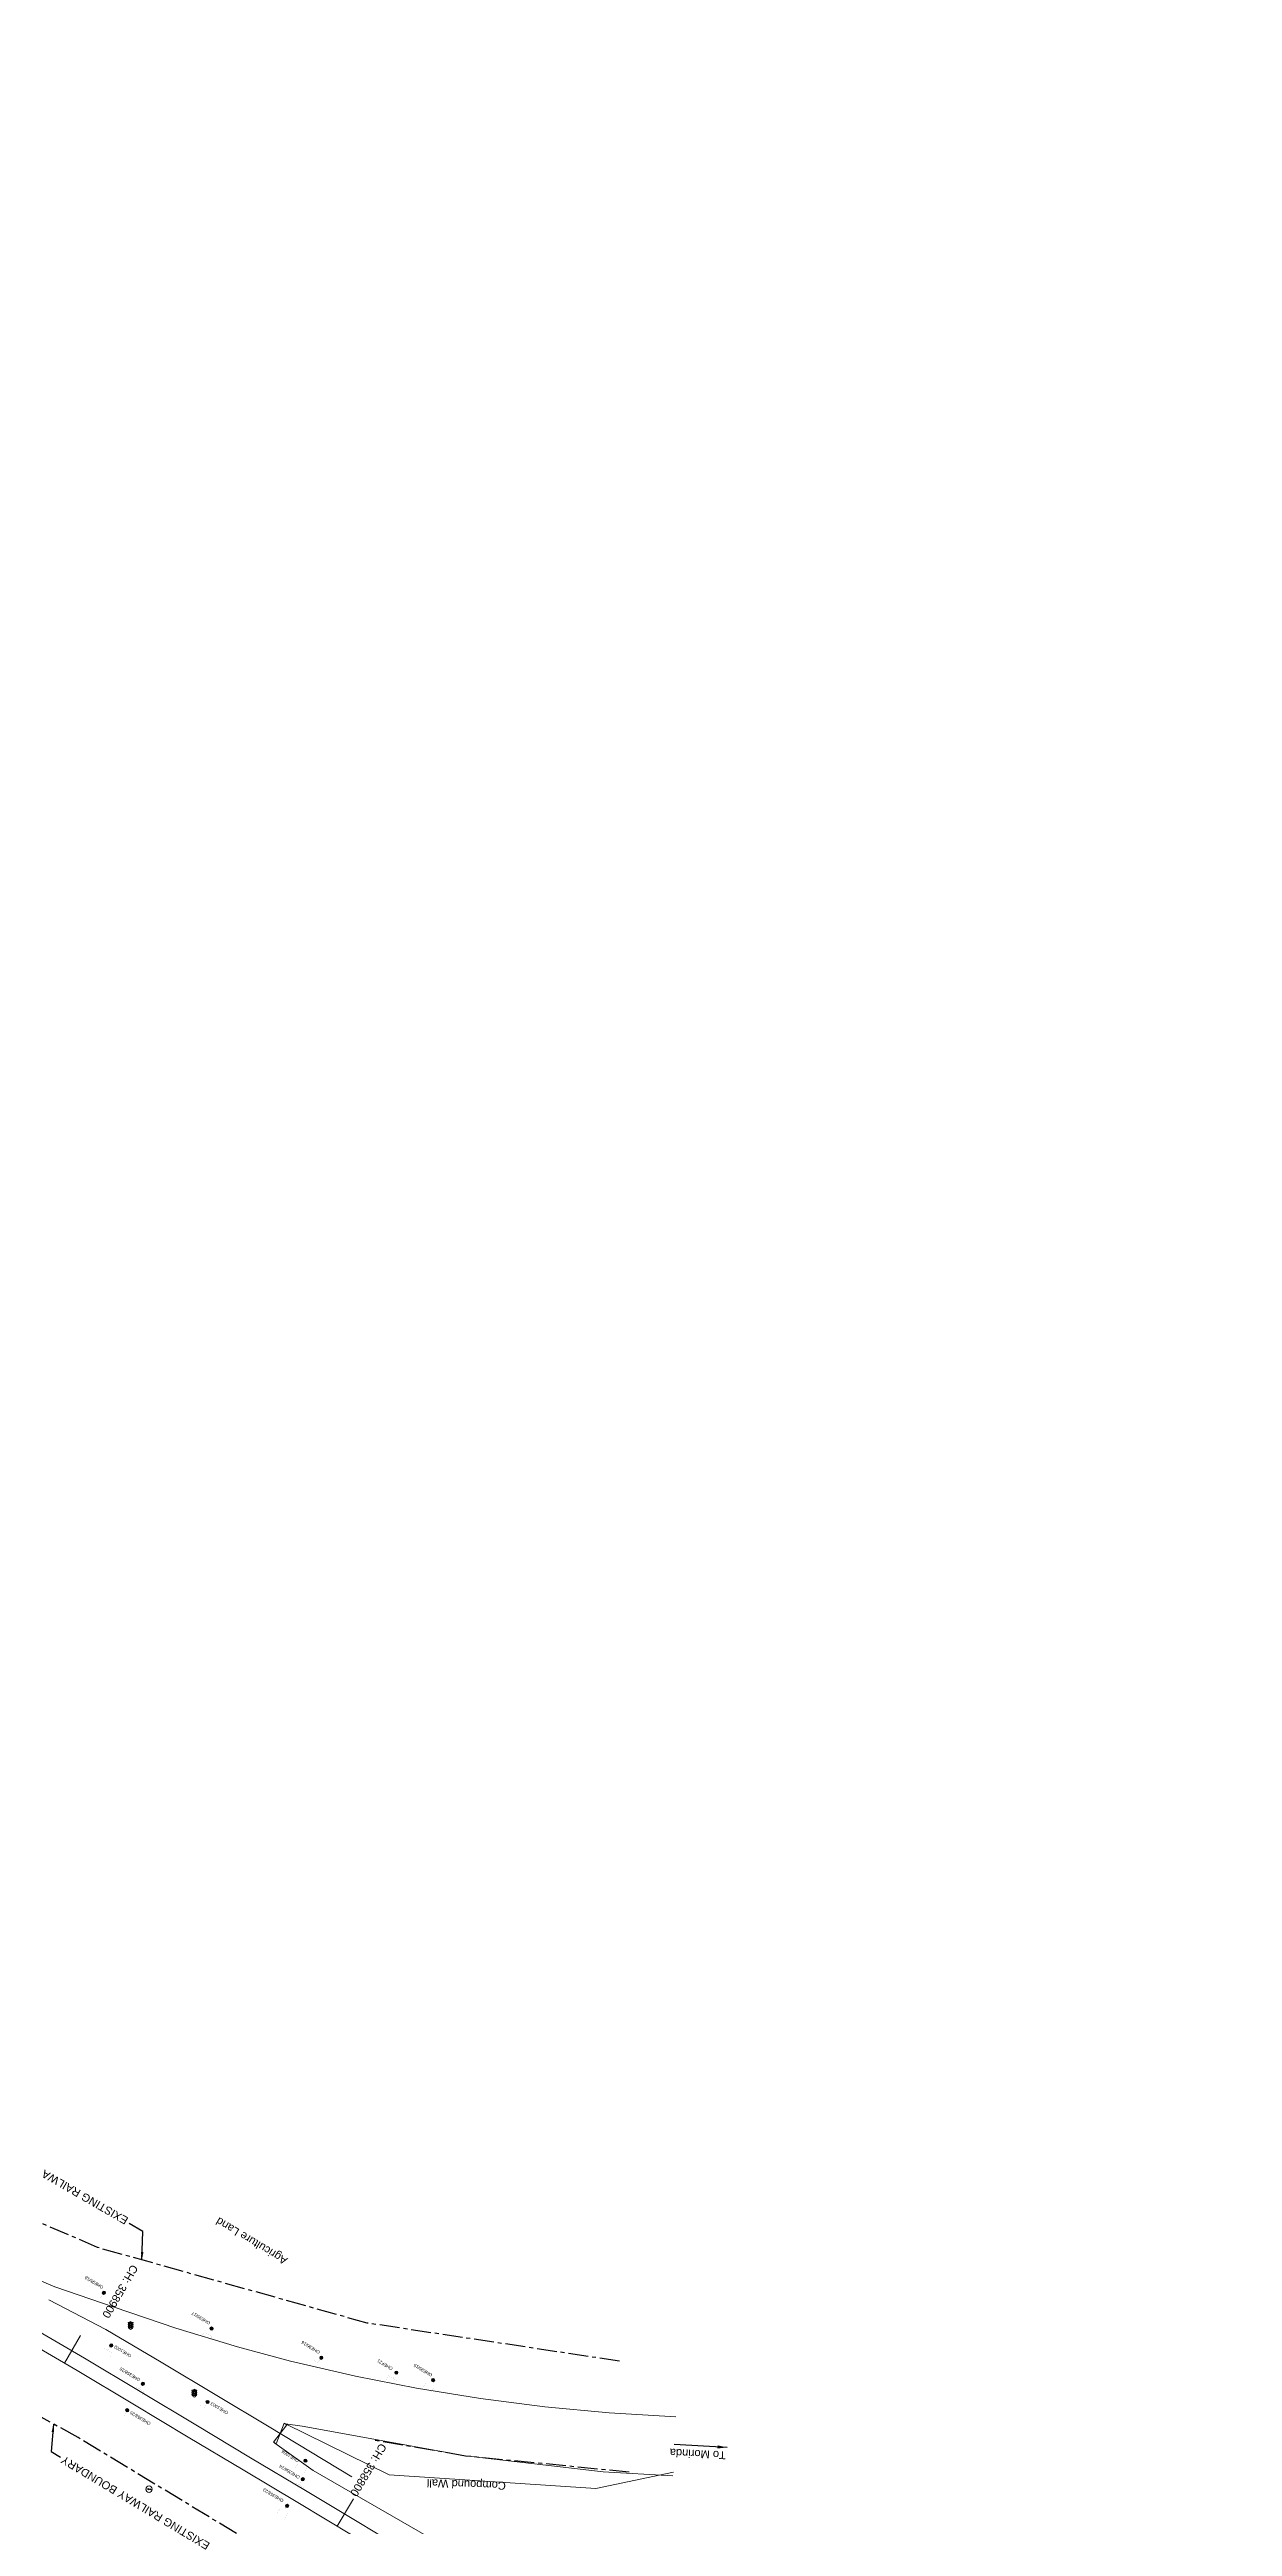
# Model space of a CAD drawing. Header units: metres. Extents: x 593168 to 611286, y 3401475 to 3412398.
# Drawn here: x 595040 to 595412, y 3411173 to 3411952 of the extents above; entities that cross this region are included whole.
import ezdxf
from ezdxf.enums import TextEntityAlignment as Align

# ---------------------------------------------------------------- set-up
doc = ezdxf.new("R2010")
doc.units = ezdxf.units.M
doc.header["$MEASUREMENT"] = 0
doc.linetypes.add('CENTER', pattern=[2, 1.25, -0.25, 0.25, -0.25])
for name, color, linetype, lineweight in [('Compound Wall', 251, 'Continuous', 0), ('Electric Pole', 251, 'Continuous', 0), ('Existing IR Chainage', 7, 'Continuous', 0), ('Existing IR Track', 143, 'Continuous', 0), ('Fence', 251, 'F-LINE', 0), ('Gate', 251, 'Continuous', 0), ('OHE MAST', 8, 'Continuous', 0), ('OHE MAST TEXT', 8, 'Continuous', 0), ('Side Details', 251, 'Continuous', 0), ('Sign Board', 251, 'Continuous', 0), ('Text1', 251, 'Continuous', 0)]:
    doc.layers.add(name, color=color, linetype=linetype, lineweight=lineweight)
doc.layers.add('Existing Railway Boundary', color=7, linetype='CENTER')
doc.styles.get("Standard").update_dxf_attribs({"font": 'arial.ttf'})
doc.styles.add('Style-Arial', font='arial.ttf')
doc.linetypes.add('F-LINE', pattern='A,0.6,["X",Standard,S=0.3,R=0,X=0,Y=-0.15],0.1', length=0.7)
doc.dimstyles.new('ISO-25', dxfattribs={"dimtxt": 2.5, "dimasz": 2.5, "dimexe": 1.25, "dimexo": 0.625, "dimtad": 1, "dimtxsty": 'Standard', "dimcen": 2.5, "dimadec": 0, "dimazin": 0, "dimtfac": 1, "dimtmove": 0, "dimatfit": 3, "dimfxl": 1, "dimarcsym": 0})

# ---------------------------------------------------------------- blocks, each defined once
blk = doc.blocks.new('GT')
at = {"layer": 'Gate'}
for p, q in [((-0.5, -0.5), (-0.5, 0.5)), ((-0.5, 0.5), (0.5, -0.5)), ((0.5, 0.5), (0.5, -0.5))]:
    blk.add_line(p, q, dxfattribs=at)
blk.add_lwpolyline([(0.5, 0.5), (-0.5, -0.5)], dxfattribs=at)
blk = doc.blocks.new('EP')
blk.add_hatch(color=8).paths.add_polyline_path([(-0.21, -0.05), (-0.21, 0.16), (-0.93, -0.01), (-0.31, 0.07), (-0.31, -0.19), (0.31, 0), (0.31, -0.24), (0.94, -0.01), (0.41, -0.1), (0.43, 0.15)])
at = {"color": 8}
for p, q in [((-0.93, -0.01), (-0.21, 0.16)), ((-0.31, 0.07), (-0.93, -0.01)), ((-0.31, -0.19), (-0.31, 0.07)), ((0.31, 0), (-0.31, -0.19)), ((-0.21, 0.16), (-0.21, -0.05)), ((-0.21, -0.05), (0.43, 0.15)), ((0.31, -0.24), (0.31, 0)), ((0.43, 0.15), (0.41, -0.1)), ((0.94, -0.01), (0.31, -0.24)), ((0.41, -0.1), (0.94, -0.01))]:
    blk.add_line(p, q, dxfattribs=at)
blk.add_circle((0, 0), 1, dxfattribs=at)
blk = doc.blocks.new('SIG')
for color, points in [(1, [(-0.22, 0.42, 0.180295), (-0.01, 0.33, -0.00255), (0.01, 0.33, -0.00255), (0.02, 0.33, 0.180295), (0.23, 0.42, -0.002654), (0.25, 0.44, 0.184495), (0.33, 0.65, 1.000001), (-0.32, 0.65, 0.184495), (-0.24, 0.44, -0.002654)]), (2, [(0.23, -0.23, -0.002654), (0.25, -0.21, 0.184495), (0.33, 0.01, 1.000001), (-0.32, 0.01, 0.184495), (-0.24, -0.21, -0.002654), (-0.22, -0.23, 0.180295), (-0.01, -0.32, -0.00255), (0.01, -0.32, -0.00255), (0.02, -0.32, 0.180295)]), (3, [(0.23, -0.88, -0.002654), (0.25, -0.86, 0.184495), (0.33, -0.64, 1.000001), (-0.32, -0.64, 0.184495), (-0.24, -0.86, -0.002654), (-0.22, -0.88, 0.395599)])]:
    blk.add_hatch(color=color).paths.add_polyline_path(points)
for p, q in [((-0.31, 0.98), (-0.32, -0.9)), ((0.33, -0.9), (0.32, 0.98))]:
    blk.add_line(p, q)
for points in [[(-0.31, 0.98), (-0.81, 0.98, 0.198758), (-0.42, 0.41, 0.003814), (-0.31, 0.39, 0.003814)], [(-0.31, 0.33), (-0.81, 0.33, 0.198758), (-0.42, -0.23, 0.003727), (-0.32, -0.26, 0.003727)], [(0.32, 0.98), (0.82, 0.98, -0.198758), (0.44, 0.41, -0.003814), (0.32, 0.39, -0.003814)], [(0.32, 0.33), (0.82, 0.33, -0.198758), (0.44, -0.23, -0.003727), (0.33, -0.26, -0.003727)], [(-0.32, -0.32), (-0.81, -0.32, 0.198758), (-0.42, -0.88, 0.003639), (-0.32, -0.9)], [(0.33, -0.32), (0.82, -0.32, -0.198758), (0.44, -0.88, -0.003639), (0.33, -0.9)]]:
    blk.add_lwpolyline(points, format="xyb")
for centre, radius, start, end in [((0.01, 0.91), 0.324, 12.40488, 167.59512), ((0.01, 0.81), 0.357, 27.75781, 152.24219), ((0.01, -0.9), 0.324, 181.45715, 358.54285)]:
    blk.add_arc(centre, radius, start, end)
blk = doc.blocks.new('OHE MAST')
h = blk.add_hatch(color=256)
h.dxf.hatch_style = 1
edge = h.paths.add_edge_path()
edge.add_arc((0, 0), 0.514, 0, 360)
at = {"const_width": 0.01}
for points in [[(1.5, 3.5), (1.5, 2), (-1.5, 2), (-1.5, 3.5)], [(0, 2), (0, 0)]]:
    blk.add_lwpolyline(points, dxfattribs=at)
blk.add_circle((0, 0), 0.514)

msp = doc.modelspace()

# ---------------------------------------------------------------- linework, layer by layer
at = {"layer": 'Compound Wall'}
msp.add_polyline3d([(595114.313, 3411204.7684, 258.6633), (595146.9591, 3411188.7475, 258.4314), (595211.928, 3411184.4506, 256.8008), (595236.3483, 3411189.6276, 255.7672)], dxfattribs=at)
at = {"layer": 'Existing IR Chainage', "color": 7, "linetype": 'Continuous', "lineweight": 13, "flags": 128}
for points in [[(595049.8062, 3411232.5581), (595044.781, 3411223.9125)], [(595135.7443, 3411181.1576), (595130.601, 3411172.5817)]]:
    msp.add_lwpolyline(points, dxfattribs=at)
at = {"layer": 'Existing IR Track', "flags": 128}
for points in [[(595237.0586, 3411207.0427), (595216.0995, 3411208.2455), (595195.88, 3411210.1324), (595175.6479, 3411212.7193), (595155.533, 3411215.9829), (595136.3623, 3411219.7507), (595115.9232, 3411224.5254), (595099.2357, 3411228.9953), (595079.866, 3411234.8482), (595060.422, 3411241.4885), (595041.8169, 3411247.8979), (595024.2, 3411255.3163), (595015.348, 3411259.3266), (595013.1106, 3411260.3408), (594983.0171, 3411275.3274)], [(595135.2176, 3411188.1564), (595109.1479, 3411203.8277), (595092.719, 3411213.7035), (595075.216, 3411224.2173), (595057.8506, 3411234.462), (595039.9279, 3411243.7857)], [(595155.2244, 3411162.9841), (595137.8938, 3411173.3941), (595120.6115, 3411183.7751), (595103.3412, 3411194.1257), (595086.1131, 3411204.4508), (595068.5779, 3411214.9743), (595051.0673, 3411225.4829), (595033.6784, 3411235.5897)], [(595135.6096, 3411169.5778), (595118.195, 3411180.0221), (595101.0386, 3411190.2793), (595083.7191, 3411200.634), (595066.2617, 3411211.1041), (595048.7823, 3411221.5867), (595031.3596, 3411231.7135)]]:
    msp.add_lwpolyline(points, dxfattribs=at)
at = {"layer": 'Existing Railway Boundary', "ltscale": 5}
for points in [[(595219.3757, 3411224.4926), (595139.956, 3411236.51), (595055.2514, 3411260.2607), (595055.2471, 3411260.3203), (595019.6301, 3411275.5296), (595019.8343, 3411275.5642), (594996.1386, 3411287.071), (594964.5551, 3411304.37), (594878.4143, 3411354.1285), (594195.4154, 3411765.8048), (594139.4384, 3411820.4266), (594013.2418, 3411902.9335), (593973.1737, 3411931.7423), (593936.2204, 3411951.7466)], [(595669.8324, 3410826.98), (595399.9234, 3410989.4837), (595291.6104, 3411053.682), (595288.8058, 3411055.0412), (595115.987, 3411159.9478), (595049.0891, 3411200.4805), (595006.8535, 3411223.7719), (594961.2843, 3411250.8487), (594295.035, 3411650.4615)], [(595222.4084, 3411189.61), (595170.8855, 3411194.6601), (595142.1398, 3411199.6486)]]:
    msp.add_lwpolyline(points, dxfattribs=at)
at = {"layer": 'Fence'}
for points in [[(595114.3134, 3411204.7675), (595119.6114, 3411204.0268), (595170.9323, 3411194.6949), (595170.9191, 3411194.6502)], [(595986.0252, 3410674.6093), (595935.6624, 3410705.3408), (595898.6824, 3410727.4854), (595863.0026, 3410748.7516), (595828.111, 3410769.5342), (595796.2128, 3410788.4877), (595759.7379, 3410810.1088), (595723.2335, 3410832.0475), (595687.0309, 3410853.5815), (595649.8777, 3410875.916), (595611.2865, 3410898.9071), (595580.9885, 3410916.5931), (595512.5764, 3410957.996), (595476.5661, 3410979.361), (595402.8039, 3411023.3737), (595368.2592, 3411043.3332), (595301.4084, 3411083.0248), (595228.5864, 3411126.7737), (595192.3758, 3411148.8751), (595162.8088, 3411167.1177), (595123.0253, 3411190.129), (595110.9292, 3411198.7494)], [(595170.9323, 3411194.6949), (595214.1918, 3411189.7372), (595236.1556, 3411188.4395)]]:
    msp.add_lwpolyline(points, dxfattribs=at)

# ---------------------------------------------------------------- block references
at = {"layer": 'Electric Pole', "xscale": 0.9997078269980546, "yscale": 0.9997078269980546, "zscale": 0.9997078269980546}
msp.add_blockref('EP', (595071.4001, 3411184.2446, 259.619), dxfattribs=at)
at = {"layer": 'Gate', "xscale": 6.904890124183896, "yscale": 0.9997078268771573, "zscale": 6.904890124183896, "rotation": 60.71483217518982}
msp.add_blockref('GT', (595112.6211, 3411201.7589, 156.3202), dxfattribs=at)
at = {"layer": 'OHE MAST', "rotation": 149.0208306544456}
for p in [(595057.2141, 3411246.0496), (595091.0539, 3411234.7755), (595059.5187, 3411229.4482), (595125.5788, 3411225.5974), (595149.1644, 3411220.9027), (595160.735, 3411218.5455), (595069.4716, 3411217.419), (595089.8275, 3411211.6692), (595064.5689, 3411209.0645), (595119.7484, 3411187.3496), (595120.6044, 3411193.2011), (595114.812, 3411178.9918)]:
    msp.add_blockref('OHE MAST', p, dxfattribs=at)
at = {"layer": 'Sign Board', "xscale": 0.9997078269980546, "yscale": 0.9997078269980546, "zscale": 0.9997078269980546}
for p in [(595065.6104, 3411235.712, 259.3021), (595085.6469, 3411214.4376, 258.7233)]:
    msp.add_blockref('SIG', p, dxfattribs=at)

# ---------------------------------------------------------------- texts
at = {"layer": 'Existing IR Chainage', "color": 7, "lineweight": 0, "char_height": 2.5, "attachment_point": 6, "line_spacing_factor": 0.60036, "style": 'Style-Arial'}
for s, insert, rotation in [('CH: 358900', (595057.6338, 3411238.3863), 239.8332284), ('CH: 358800', (595135.5868, 3411182.2912), 239.0470525)]:
    msp.add_mtext(s, dxfattribs=dict(at, insert=insert, rotation=rotation))
at = {"layer": 'Existing Railway Boundary', "linetype": 'Continuous', "ltscale": 5}
for rotation, p in [(150, (595018.571, 3411296.4056)), (149, (595044.7038, 3411194.8439, 613.7163))]:
    msp.add_text('EXISTING RAILWAY BOUNDARY', height=2.5, rotation=rotation, dxfattribs=at).set_placement(p, align=Align.RIGHT)
at = {"layer": 'OHE MAST TEXT'}
for s, p in [('OHE95/18', (595057.1661, 3411248.0341, 261.282)), ('OHE95/17', (595090.766, 3411236.7892, 259.695)), ('OHE1002', (595065.9827, 3411226.4569, 260.362)), ('OHE95/16', (595125.291, 3411227.6102, 261.554)), ('OHE358/26', (595068.7804, 3411218.9152, 260.683)), ('OHEF21', (595148.1758, 3411222.4279, 261.428)), ('OHE95/15', (595160.5917, 3411220.4256, 260.804)), ('OHE1003', (595096.4144, 3411208.5524, 259.216)), ('OHE358/25', (595072.0265, 3411205.1609, 260.44)), ('OHE1004', (595118.6834, 3411193.4851, 260.646)), ('OHE358/24', (595118.9719, 3411188.2746, 258.67)), ('OHE358/23', (595113.835, 3411180.9129, 258.962))]:
    msp.add_text(s, height=1, rotation=149, dxfattribs=at).set_placement(p)
at = {"layer": 'Side Details'}
msp.add_text('Agriculture Land', height=2.5, rotation=149, dxfattribs=at).set_placement((595115.1986, 3411256.8266, 156.3202))
at = {"layer": 'Text1', "color": 7}
msp.add_text('To Morinda', height=2.5, rotation=177.2622302, dxfattribs=at).set_placement((595252.8518, 3411196.1405, 260.5337))
at = {"layer": 'Text1'}
msp.add_text('Compound Wall', height=2.5, rotation=177.9626968, dxfattribs=at).set_placement((595183.6525, 3411186.5367, 156.3202))

# ---------------------------------------------------------------- leaders
at = {"layer": 'Existing Railway Boundary', "linetype": 'Continuous', "ltscale": 5}
msp.add_leader([(595069.1539, 3411256.3625), (595069.5016, 3411265.3238), (595065.1093, 3411267.8647)], dimstyle='ISO-25', override={"dimtxt": 3, "dimasz": 2.5, "dimgap": 0.625, "dimtad": 0, "dimdec": 3, "dimzin": 2, "dimtdec": 3}, dxfattribs=at)
at = {"layer": 'Existing Railway Boundary', "linetype": 'Continuous', "lineweight": 0, "ltscale": 5}
msp.add_leader([(595041.4032, 3411204.719), (595040.5777, 3411196.0605), (595043.5368, 3411194.278)], dimstyle='ISO-25', override={"dimtxt": 3, "dimasz": 2.5, "dimgap": 0.625, "dimtad": 0, "dimdec": 3, "dimzin": 2, "dimtdec": 3}, dxfattribs=at)
at = {"layer": 'Text1', "color": 7}
msp.add_leader([(595253.1621, 3411197.3754), (595236.5705, 3411198.2763)], dimstyle='ISO-25', override={"dimtxt": 3, "dimasz": 3, "dimgap": 0.625, "dimtad": 0, "dimdec": 3, "dimzin": 2, "dimtdec": 3}, dxfattribs=at)

doc.saveas('drawing.dxf')
